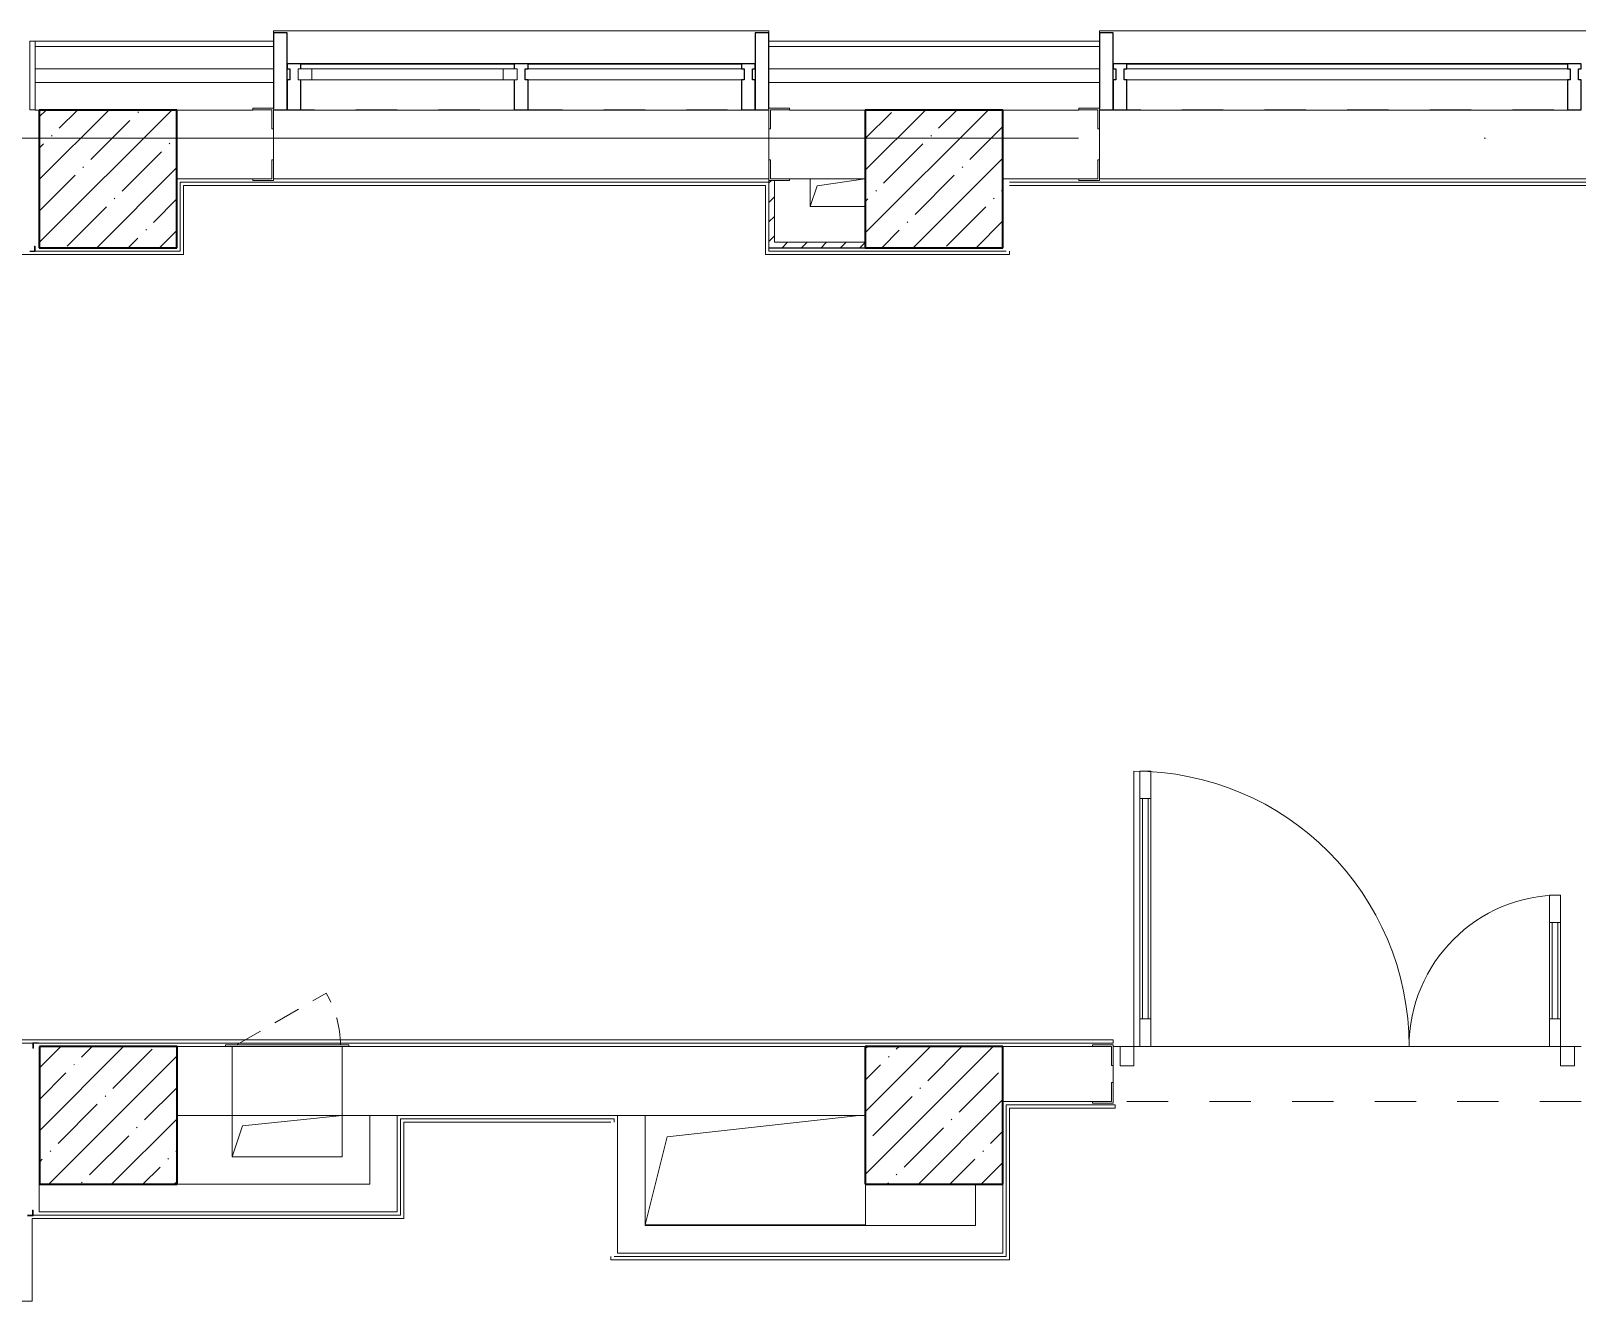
# Model space of a CAD drawing. Header units: millimetres. Extents: x 5993 to 95364, y 94667 to 143522.
# Drawn here: x 44943 to 45400.1, y 114518.2 to 114893.5 of the extents above; entities that cross this region are included whole.
import ezdxf

# ---------------------------------------------------------------- set-up
doc = ezdxf.new("R2010")
doc.units = ezdxf.units.MM
for name, pattern in [('200_ШТРИХ__ш1_п0_6_', [160, 100, -60]), ('50_200_ШТРИХ_1Т_ш5_п1_п1_', [1400, 1000, -200, 0, -200]), ('Штрих короткий', [300, 150, -150])]:
    doc.linetypes.add(name, pattern=pattern)
for name, color, linetype, lineweight in [('0-2', 7, 'Continuous', 9), ('S-GRID-____-OTLN-1', 7, '50_200_ШТРИХ_1Т_ш5_п1_п1_', 9), ('Двери', 7, 'Continuous', 9), ('Импосты витража', 7, 'Continuous', 9), ('Импосты витража-1', 7, 'Continuous', 25), ('Каркас_Импост', 7, 'Continuous', 13), ('Каркас_Импост-1', 7, 'Continuous', 9), ('Несущие колонны', 7, 'Continuous', 9), ('Несущие колонны-1', 7, 'Continuous', 35), ('Обобщенные модели', 7, 'Continuous', 9), ('Общие ребра', 7, 'Continuous', 9), ('Окна', 7, 'Continuous', 9), ('Остекление-1', 7, 'Continuous', 9), ('Открывание в плане-1', 7, '200_ШТРИХ__ш1_п0_6_', 9), ('Перекрытия', 7, 'Continuous', 9), ('Перемычка-1', 7, 'Штрих короткий', 9), ('Стены', 7, 'Continuous', 9), ('Стены-1', 7, 'Continuous', 13), ('Элементы узлов', 7, 'Continuous', 9)]:
    doc.layers.add(name, color=color, linetype=linetype, lineweight=lineweight)
doc.layers.add('Штриховка разреза-4', color=7, linetype='Continuous', lineweight=5, true_color=0x0080ff)
pattern_1 = [(45, (41632.67, 113950.373), (-9.283096, 9.283096), []), (45, (41641.954, 113950.373), (-9.283096, 9.283096), [16.41031, -3.28203, 0.27292, -3.00919])]

# ---------------------------------------------------------------- blocks, each defined once
blk = doc.blocks.new('BSC_Колонна _Прямоугольная - 500х500-V95-АИ2_01_План напольных покрытий и плинтусов 1го этажа _Часть 2_')
at = {"layer": 'Несущие колонны'}
h = blk.add_hatch(dxfattribs=at)
h.set_pattern_fill('FP_114', color=256, style=0, pattern_type=2)
h.set_pattern_definition([(45, (-40950, -7650), (-114.04925, 114.04925), []), (45, (-40835.95, -7650), (-114.04925, 114.04925), [201.613, -40.323, 3.353, -36.97])])
h.paths.add_polyline_path([(-250, -250), (250, -250), (250, 250), (-250, 250)], flags=0)
at = {"layer": 'Несущие колонны-1'}
for p, q in [((250, 250), (-250, 250)), ((-250, 250), (-250, -250)), ((250, -250), (250, 250)), ((-250, -250), (250, -250))]:
    blk.add_line(p, q, dxfattribs=at)
blk = doc.blocks.new('BSC_Колонна _Прямоугольная - 500х500-V136-АИ2_01_План напольных покрытий и плинтусов 1го этажа _Часть 2_')
at = {"layer": 'Несущие колонны'}
h = blk.add_hatch(dxfattribs=at)
h.set_pattern_fill('FP_156', color=256, style=0, pattern_type=2)
h.set_pattern_definition([(45, (-43950, -7650), (-114.04925, 114.04925), []), (45, (-43835.95, -7650), (-114.04925, 114.04925), [201.613, -40.323, 3.353, -36.97])])
h.paths.add_polyline_path([(-250, -250), (250, -250), (250, 250), (-250, 250)], flags=0)
at = {"layer": 'Несущие колонны-1'}
for p, q in [((250, 250), (-250, 250)), ((-250, 250), (-250, -250)), ((250, -250), (250, 250)), ((-250, -250), (250, -250))]:
    blk.add_line(p, q, dxfattribs=at)
blk = doc.blocks.new('Проем_Дверь_Прямоугольный - 1800х2700h_оконные проемы-25805030-АИ2_01_План напольных покрытий и плинтусов 1го этажа _Часть 2_')
at = {"layer": 'Перемычка-1'}
for p, q in [((900, 125), (-900, 125)), ((900, -125), (-900, -125))]:
    blk.add_line(p, q, dxfattribs=at)
blk = doc.blocks.new('Проем_Дверь_Прямоугольный - 1700х2400h_дверные проемы-28051683-АИ2_01_План напольных покрытий и плинтусов 1го этажа _Часть 2_')
at = {"layer": 'Перемычка-1'}
for p, q in [((850, 100), (-850, 100)), ((850, -100), (-850, -100))]:
    blk.add_line(p, q, dxfattribs=at)
blk = doc.blocks.new('PNS_Панель прямоугольная2 - Нр_Стекло - 40мм-26243474-АИ2_01_План напольных покрытий и плинтусов 1го этажа _Часть 2_')
at = {"layer": 'Каркас_Импост'}
for p, q in [((-397.5, 0), (-397.5, 40)), ((-397.5, 40), (-347.5, 40)), ((-347.5, 40), (-347.5, 0)), ((397.5, 40), (347.5, 40)), ((347.5, 40), (347.5, 0)), ((397.5, 0), (397.5, 40)), ((-347.5, 0), (-397.5, 0)), ((347.5, 0), (397.5, 0))]:
    blk.add_line(p, q, dxfattribs=at)
at = {"layer": 'Каркас_Импост-1'}
for p, q in [((-347.5, 40), (347.5, 40)), ((-347.5, 0), (347.5, 0))]:
    blk.add_line(p, q, dxfattribs=at)
blk = doc.blocks.new('Прямоугольный импост - Импост структурный с накладкой - 150мм-25647633-АИ2_01_План напольных покрытий и плинтусов 1го этажа _Часть 2_')
at = {"layer": 'Импосты витража-1'}
for p, q in [((-25, 0), (-25, 17)), ((-25, 17), (25, 17)), ((-15, 0), (-25, 0)), ((-15, -40), (-15, 0)), ((25, 17), (25, 0)), ((-25, -150), (-25, -40)), ((-25, -40), (-15, -40)), ((25, -40), (25, -150)), ((25, -150), (-25, -150))]:
    blk.add_line(p, q, dxfattribs=at)
blk = doc.blocks.new('Прямоугольный импост - Импост структурный с накладкой - 150мм-25647642-АИ2_01_План напольных покрытий и плинтусов 1го этажа _Часть 2_')
at = {"layer": 'Импосты витража'}
for p, q in [((93625, -100), (94400, -100)), ((93625, -267), (94400, -267))]:
    blk.add_line(p, q, dxfattribs=at)
blk = doc.blocks.new('Прямоугольный импост - Импост структурный с накладкой - 150мм-V143-АИ2_01_План напольных покрытий и плинтусов 1го этажа _Часть 2_')
at = {"layer": 'Импосты витража-1'}
for p, q in [((-25, 0), (-25, 17)), ((-25, 17), (25, 17)), ((25, 0), (15, 0)), ((15, 0), (15, -40)), ((25, 17), (25, 0)), ((-25, -150), (-25, -40)), ((15, -40), (25, -40)), ((25, -40), (25, -150)), ((25, -150), (-25, -150))]:
    blk.add_line(p, q, dxfattribs=at)
blk = doc.blocks.new('PNS_Панель прямоугольная1 - Нр_Стекло - 40мм-25259299-АИ2_01_План напольных покрытий и плинтусов 1го этажа _Часть 2_')
at = {"layer": 'Остекление-1'}
for p, q in [((-387.5, 40), (387.5, 40)), ((-397.5, 0), (397.5, 0)), ((387.5, 0), (-387.5, 0))]:
    blk.add_line(p, q, dxfattribs=at)
blk = doc.blocks.new('Прямоугольный импост - Импост структурный с накладкой - 150мм-25647644-АИ2_01_План напольных покрытий и плинтусов 1го этажа _Часть 2_')
at = {"layer": 'Импосты витража-1'}
for p, q in [((-25, 0), (-25, 17)), ((-25, 17), (25, 17)), ((-15, 0), (-25, 0)), ((-15, -40), (-15, 0)), ((25, 0), (15, 0)), ((15, 0), (15, -40)), ((25, 17), (25, 0)), ((-25, -150), (-25, -40)), ((-25, -40), (-15, -40)), ((15, -40), (25, -40)), ((25, -40), (25, -150)), ((25, -150), (-25, -150))]:
    blk.add_line(p, q, dxfattribs=at)
blk = doc.blocks.new('Прямоугольный импост - Откос НВФ_50х280 мм-25993834-АИ2_01_План напольных покрытий и плинтусов 1го этажа _Часть 2_')
at = {"layer": 'Импосты витража-1'}
for p, q in [((-50, 130), (0, 130)), ((-50, -150), (-50, 130)), ((0, 130), (0, -144)), ((0, -150), (-50, -150))]:
    blk.add_line(p, q, dxfattribs=at)
blk = doc.blocks.new('Прямоугольный импост - Откос НВФ_50х280 мм-25993838-АИ2_01_План напольных покрытий и плинтусов 1го этажа _Часть 2_')
at = {"layer": 'Импосты витража-1'}
for p, q in [((0, 130), (-50, 130)), ((-50, 130), (-50, -150)), ((0, -144), (0, 130)), ((-50, -150), (0, -150))]:
    blk.add_line(p, q, dxfattribs=at)
blk = doc.blocks.new('PNS_Панель прямоугольная1 - Нр_Стекло - 40мм-25293744-АИ2_01_План напольных покрытий и плинтусов 1го этажа _Часть 2_')
at = {"layer": 'Остекление-1'}
for p, q in [((-800, 40), (800, 40)), ((-810, 0), (810, 0)), ((800, 0), (-800, 0))]:
    blk.add_line(p, q, dxfattribs=at)
blk = doc.blocks.new('Прямоугольный импост - Импост структурный с накладкой - 150мм-25651488-АИ2_01_План напольных покрытий и плинтусов 1го этажа _Часть 2_')
at = {"layer": 'Импосты витража'}
for p, q in [((23450, -100), (25050, -100)), ((23450, -267), (25050, -267))]:
    blk.add_line(p, q, dxfattribs=at)
blk = doc.blocks.new('Прямоугольный импост - Импост структурный с накладкой - 150мм-25651501-АИ2_01_План напольных покрытий и плинтусов 1го этажа _Часть 2_')
at = {"layer": 'Импосты витража-1'}
for p, q in [((-25, 0), (-25, 17)), ((-25, 17), (25, 17)), ((-15, 0), (-25, 0)), ((-15, -40), (-15, 0)), ((25, 0), (15, 0)), ((15, 0), (15, -40)), ((25, 17), (25, 0)), ((-25, -150), (-25, -40)), ((-25, -40), (-15, -40)), ((15, -40), (25, -40)), ((25, -40), (25, -150)), ((25, -150), (-25, -150))]:
    blk.add_line(p, q, dxfattribs=at)
blk = doc.blocks.new('Прямоугольный импост - Откос НВФ_50х280 мм-25995271-АИ2_01_План напольных покрытий и плинтусов 1го этажа _Часть 2_')
at = {"layer": 'Импосты витража-1'}
for p, q in [((-50, 130), (0, 130)), ((-50, -150), (-50, 130)), ((0, 130), (0, -144)), ((0, -150), (-50, -150))]:
    blk.add_line(p, q, dxfattribs=at)
blk = doc.blocks.new('Фахверк_СКБ_Уголок - 200_4010-27904266-АИ2_01_План напольных покрытий и плинтусов 1го этажа _Часть 2_')
at = {"layer": 'Обобщенные модели'}
for p, q in [((125, 156), (50, 156)), ((50, 156), (50, 150)), ((50, 150), (119, 150)), ((119, 150), (119, 81)), ((125, 81), (125, 156)), ((119, 81), (125, 81)), ((125, 19), (119, 19)), ((119, 19), (119, -50)), ((125, -56), (125, 19)), ((119, -50), (50, -50)), ((50, -50), (50, -56)), ((50, -56), (125, -56))]:
    blk.add_line(p, q, dxfattribs=at)
blk = doc.blocks.new('Дверь_Витражная_СКБ_2Ст2 - ДВВ_ДАО_СОШ_Классы-26508392-АИ2_01_План напольных покрытий и плинтусов 1го этажа _Часть 2_')
at = {"layer": 'Двери'}
for p, q in [((-775, 1035), (-775, 35)), ((775, 585), (775, 35))]:
    blk.add_line(p, q, dxfattribs=at)
for centre, radius, start, end in [((-775, 35), 1000, 360, 90), ((775, 35), 550, 90, 180)]:
    blk.add_arc(centre, radius, start, end, dxfattribs=at)
at = {"layer": 'Элементы узлов'}
for p, q in [((-753, 1035), (-713, 1035)), ((-753, 1035), (-753, 35)), ((-713, 1035), (-753, 1035)), ((-753, 1035), (-753, 35)), ((-713, 1035), (-713, 35)), ((-713, 35), (-713, 1035)), ((-753, 935), (-713, 935)), ((-743, 935), (-743, 135)), ((-723, 935), (-723, 135)), ((775, 585), (735, 585)), ((735, 585), (735, 35)), ((775, 585), (735, 585)), ((735, 585), (735, 35)), ((775, 585), (775, 35)), ((775, 35), (775, 585)), ((775, 485), (735, 485)), ((745, 485), (745, 135)), ((765, 485), (765, 135)), ((-753, 135), (-713, 135)), ((775, 135), (735, 135)), ((-825, 35), (-825, -35)), ((-775, 35), (-825, 35)), ((-775, 35), (-825, 35)), ((-825, 35), (-825, -35)), ((-775, -35), (-775, 35)), ((-775, -35), (-775, 35)), ((-713, 35), (-753, 35)), ((-753, 35), (-713, 35)), ((735, 35), (775, 35)), ((735, 35), (775, 35)), ((775, -35), (775, 35)), ((775, 35), (825, 35)), ((775, 35), (775, -35)), ((825, 35), (775, 35)), ((825, 35), (825, -35)), ((825, -35), (825, 35)), ((-825, -35), (-775, -35)), ((-825, -35), (-775, -35)), ((825, -35), (775, -35)), ((775, -35), (825, -35))]:
    blk.add_line(p, q, dxfattribs=at)
blk = doc.blocks.new('Фахверк_СКБ_Уголок - 250_2700-27497298-АИ2_01_План напольных покрытий и плинтусов 1го этажа _Часть 2_')
at = {"layer": 'Обобщенные модели'}
for p, q in [((200, 181), (125, 181)), ((125, 181), (125, 106)), ((131, 106), (131, 175)), ((131, 175), (200, 175)), ((200, 175), (200, 181)), ((125, 106), (131, 106)), ((131, -6), (125, -6)), ((125, -6), (125, -81)), ((131, -75), (131, -6)), ((125, -81), (200, -81)), ((200, -75), (131, -75)), ((200, -81), (200, -75))]:
    blk.add_line(p, q, dxfattribs=at)
blk = doc.blocks.new('AR_Отверстие Ниша - Лючок-32405722-АИ2_01_План напольных покрытий и плинтусов 1го этажа _Часть 2_')
at = {"layer": 'Окна'}
for p, q in [((-200, 125), (200, 125)), ((-200, -125), (-200, 125)), ((200, 125), (200, -125)), ((200, -125), (-200, -125))]:
    blk.add_line(p, q, dxfattribs=at)
blk = doc.blocks.new('Л_Общий_Лючок - Лючок-29741325-АИ2_01_План напольных покрытий и плинтусов 1го этажа _Часть 2_')
at = {"layer": 'Окна'}
for p, q in [((-24, 0), (-24, -6)), ((0, 0), (-24, 0)), ((424, 0), (400, 0)), ((424, 0), (424, -6)), ((-24, -6), (424, -6))]:
    blk.add_line(p, q, dxfattribs=at)
at = {"layer": 'Открывание в плане-1'}
blk.add_line((383.6, -6), (58, -194), dxfattribs=at)
blk.add_arc((394, 0), 388, 180.8905, 210, dxfattribs=at)
blk = doc.blocks.new('AR_Отверстие прямоугольное _в плите_ - AR_Отверстие прямоугольное _в плите_-30459225-АИ2_01_План напольных покрытий и плинтусов 1го этажа _Часть 2_')
at = {"layer": 'Обобщенные модели'}
for p, q in [((-200, 75), (-200, -75)), ((-162.5, 37.5), (200, 75)), ((200, -75), (200, 75)), ((-200, -75), (-162.5, 37.5)), ((-200, -75), (200, -75))]:
    blk.add_line(p, q, dxfattribs=at)
blk = doc.blocks.new('AR_Отверстие прямоугольное _в плите_ - AR_Отверстие прямоугольное _в плите_-V220-АИ2_01_План напольных покрытий и плинтусов 1го этажа _Часть 2_')
at = {"layer": 'Обобщенные модели'}
for p, q in [((-100, 50), (-100, -50)), ((-100, -50), (-75, 25)), ((-75, 25), (100, 50)), ((-100, -50), (100, -50))]:
    blk.add_line(p, q, dxfattribs=at)
blk = doc.blocks.new('AR_Отверстие прямоугольное _в плите_ - AR_Отверстие прямоугольное _в плите_-30552658-АИ2_01_План напольных покрытий и плинтусов 1го этажа _Часть 2_')
at = {"layer": 'Обобщенные модели'}
for p, q in [((-320, 120), (377.4, 197.5)), ((-400, -200), (-320, 120)), ((400, -200), (400, -52.5)), ((-400, -200), (400, -200))]:
    blk.add_line(p, q, dxfattribs=at)
blk = doc.blocks.new('Отлив_СКБ - Отлив витража_120_НВФ-31885689-АИ2_01_План напольных покрытий и плинтусов 1го этажа _Часть 2_')
at = {"layer": 'Окна'}
for p, q in [((0, 113), (0, 120)), ((1800, 120), (0, 120)), ((1800, 120), (1800, 113)), ((50, 2), (1750, 2))]:
    blk.add_line(p, q, dxfattribs=at)
blk = doc.blocks.new('Стены 4 - Стены 4-31195499-АИ2_01_План напольных покрытий и плинтусов 1го этажа _Часть 2_')
at = {"layer": 'Стены-1'}
for p, q in [((-1798.5, 41030.2), (-1798.5, 41010.2)), ((-1548.5, 41030.2), (-1798.5, 41030.2)), ((-1798.5, 41010.2), (-1548.5, 41010.2)), ((-1548.5, 41010.2), (-1548.5, 41030.2))]:
    blk.add_line(p, q, dxfattribs=at)

msp = doc.modelspace()

# ---------------------------------------------------------------- hatches: boundary and pattern name
at = {"layer": 'Несущие колонны'}
h = msp.add_hatch(dxfattribs=at)
h.set_pattern_fill('FP_2', color=256, scale=0.081395, style=0, pattern_type=2)
h.set_pattern_definition(pattern_1)
h.paths.add_polyline_path([(44945.47, 114829.44), (44986.16, 114829.44), (44986.16, 114870.14), (44945.47, 114870.14), (44945.47, 114832.66)], flags=0)
h = msp.add_hatch(dxfattribs=at)
h.set_pattern_fill('FP_2', color=256, scale=0.081395, style=0, pattern_type=2)
h.set_pattern_definition(pattern_1)
h.paths.add_polyline_path([(45189.65, 114829.44), (45230.35, 114829.44), (45230.35, 114870.14), (45189.65, 114870.14), (45189.65, 114832.66)], flags=0)

# ---------------------------------------------------------------- linework, layer by layer
at = {"layer": 'S-GRID-____-OTLN-1', "color": 251, "ltscale": 0.6, "true_color": 0x636466}
msp.add_line((50293.31, 114861.8), (41443.97, 114861.8), dxfattribs=at)
at = {"layer": 'Несущие колонны-1'}
for p, q in [((44986.16, 114870.14), (44945.47, 114870.14)), ((44945.47, 114870.14), (44945.47, 114829.44)), ((44986.16, 114829.44), (44986.16, 114870.14)), ((45230.35, 114870.14), (45189.65, 114870.14)), ((45189.65, 114870.14), (45189.65, 114829.44)), ((45230.35, 114829.44), (45230.35, 114870.14)), ((44945.47, 114829.44), (44986.16, 114829.44)), ((45189.65, 114829.44), (45230.35, 114829.44))]:
    msp.add_line(p, q, dxfattribs=at)
at = {"layer": 'Обобщенные модели'}
for p, q in [((44944.08, 114828.47), (44942.62, 114828.47)), ((44942.62, 114828.3), (44944.25, 114828.3)), ((44944.25, 114829.93), (44944.08, 114829.93)), ((44944.08, 114829.93), (44944.08, 114828.47)), ((44944.25, 114828.3), (44944.25, 114829.93)), ((44945.21, 114594.54), (44943.58, 114594.54)), ((44943.58, 114594.54), (44943.58, 114592.91)), ((44943.75, 114592.91), (44943.75, 114594.37)), ((44943.75, 114594.37), (44945.21, 114594.37)), ((44945.21, 114594.37), (44945.21, 114594.54)), ((44943.58, 114592.91), (44943.75, 114592.91)), ((44943.43, 114543.58), (44941.97, 114543.58)), ((44941.97, 114543.42), (44943.6, 114543.42)), ((44943.6, 114545.05), (44943.43, 114545.05)), ((44943.43, 114545.05), (44943.43, 114543.58)), ((44943.6, 114543.42), (44943.6, 114545.05))]:
    msp.add_line(p, q, dxfattribs=at)
at = {"layer": 'Общие ребра'}
for p, q in [((45014.65, 114882.35), (44944.25, 114882.35)), ((45258.84, 114882.35), (45161.17, 114882.35)), ((45014.65, 114878.28), (44944.25, 114878.28)), ((45258.84, 114878.28), (45161.17, 114878.28)), ((45008.55, 114870.14), (44986.16, 114870.14)), ((44986.16, 114870.14), (45008.55, 114870.14)), ((45189.65, 114870.14), (45167.27, 114870.14)), ((45167.27, 114870.14), (45189.65, 114870.14))]:
    msp.add_line(p, q, dxfattribs=at)
at = {"layer": 'Перекрытия'}
for p, q in [((44986.16, 114829.28), (44952.39, 114829.28)), ((44986.16, 114829.44), (44986.16, 114829.28)), ((45230.35, 114829.28), (45161.17, 114829.28)), ((45230.35, 114829.44), (45230.35, 114829.28)), ((45401.28, 114593.4), (45262.91, 114593.4))]:
    msp.add_line(p, q, dxfattribs=at)
at = {"layer": 'Стены'}
for p, q in [((45161.17, 114849.79), (45014.65, 114849.79)), ((45405.35, 114849.79), (45258.84, 114849.79)), ((44987.14, 114828.47), (44987.14, 114848.82)), ((44987.14, 114848.82), (45161.17, 114848.82)), ((44988.12, 114847.84), (44988.12, 114827.49)), ((45160.19, 114847.84), (44988.12, 114847.84)), ((45160.19, 114827.49), (45160.19, 114847.84)), ((45232.3, 114848.82), (45405.35, 114848.82)), ((45404.37, 114847.84), (45232.3, 114847.84)), ((44988.12, 114827.49), (44898.75, 114827.49)), ((44944.25, 114828.47), (44987.14, 114828.47)), ((45232.3, 114827.49), (45160.19, 114827.49)), ((45161.17, 114829.44), (45161.17, 114828.47)), ((45161.17, 114828.47), (45231.33, 114828.47)), ((45232.3, 114827.49), (45232.3, 114828.47)), ((44305.7, 114595.35), (45262.91, 114595.35)), ((44943.58, 114594.37), (44305.7, 114594.37)), ((45262.91, 114594.37), (44945.21, 114594.37)), ((45262.91, 114594.37), (45262.91, 114595.35)), ((45231.33, 114576.14), (45263.51, 114576.14)), ((45231.33, 114531.37), (45231.33, 114576.14)), ((45263.51, 114576.14), (45263.51, 114575.17)), ((45052.26, 114572.07), (45115.42, 114572.07)), ((45052.26, 114543.58), (45052.26, 114572.07)), ((45114.44, 114571.1), (45053.23, 114571.1)), ((45053.23, 114571.1), (45053.23, 114542.61)), ((45115.42, 114571.1), (45115.42, 114572.07)), ((45263.51, 114575.17), (45232.3, 114575.17)), ((45232.3, 114575.17), (45232.3, 114530.4)), ((44943.6, 114543.58), (45052.26, 114543.58)), ((45053.23, 114542.61), (44943.35, 114542.61)), ((44943.35, 114542.61), (44943.35, 114518.19)), ((45114.44, 114531.37), (45114.44, 114530.4)), ((45232.3, 114530.4), (45114.44, 114530.4)), ((45115.42, 114531.37), (45231.33, 114531.37)), ((44943.35, 114518.19), (44654.56, 114518.19))]:
    msp.add_line(p, q, dxfattribs=at)
at = {"layer": 'Стены-1'}
for p, q in [((45014.65, 114890.49), (44944.25, 114890.49)), ((44944.25, 114890.49), (44944.25, 114888.86)), ((44944.25, 114888.86), (45014.65, 114888.86)), ((45014.65, 114888.86), (44944.25, 114888.86)), ((44944.25, 114888.86), (44944.25, 114870.14)), ((45014.65, 114888.86), (45014.65, 114890.49)), ((45014.65, 114870.63), (45014.65, 114888.86)), ((45258.84, 114890.49), (45161.17, 114890.49)), ((45161.17, 114890.49), (45161.17, 114888.86)), ((45161.17, 114888.86), (45258.84, 114888.86)), ((45258.84, 114888.86), (45161.17, 114888.86)), ((45161.17, 114888.86), (45161.17, 114870.63)), ((45258.84, 114888.86), (45258.84, 114890.49)), ((45258.84, 114870.63), (45258.84, 114888.86)), ((44944.25, 114870.14), (44986.16, 114870.14)), ((44986.16, 114870.14), (44986.16, 114849.79)), ((45189.65, 114849.79), (45189.65, 114870.14)), ((45189.65, 114870.14), (45252.74, 114870.14)), ((45252.74, 114870.14), (45230.35, 114870.14)), ((45230.35, 114870.14), (45230.35, 114849.79)), ((45014.65, 114855.41), (45014.65, 114864.53)), ((45161.17, 114864.53), (45161.17, 114855.41)), ((45258.84, 114855.41), (45258.84, 114864.53)), ((44986.16, 114849.79), (45008.55, 114849.79)), ((45167.27, 114849.79), (45189.65, 114849.79)), ((45230.35, 114849.79), (45252.74, 114849.79)), ((45161.17, 114849.31), (45161.17, 114829.44)), ((45162.79, 114831.07), (45162.79, 114849.31)), ((45161.17, 114829.44), (45189.65, 114829.44)), ((45189.65, 114831.07), (45162.79, 114831.07)), ((45189.65, 114829.44), (45189.65, 114831.07)), ((45000.49, 114593.4), (44986.16, 114593.4)), ((45189.65, 114593.4), (45036.96, 114593.4)), ((45256.8, 114593.4), (45230.35, 114593.4)), ((45262.91, 114582.73), (45262.91, 114587.78)), ((45230.35, 114577.12), (45256.8, 114577.12)), ((44986.16, 114573.05), (45002.44, 114573.05)), ((45035, 114573.05), (45189.65, 114573.05)), ((45051.28, 114573.05), (45043.14, 114573.05)), ((45043.14, 114573.05), (45043.14, 114552.7)), ((45051.28, 114544.56), (45051.28, 114573.05)), ((45124.54, 114573.05), (45116.4, 114573.05)), ((45116.4, 114573.05), (45116.4, 114540.49)), ((45124.54, 114540.49), (45124.54, 114573.05)), ((44945.47, 114552.7), (44945.47, 114544.56)), ((45043.14, 114552.7), (44986.16, 114552.7)), ((45222.21, 114552.7), (45222.21, 114540.49)), ((45230.35, 114532.35), (45230.35, 114552.7)), ((44945.47, 114544.56), (45043.14, 114544.56)), ((45043.14, 114544.56), (45051.28, 114544.56)), ((45116.4, 114540.49), (45116.4, 114532.35)), ((45222.21, 114540.49), (45124.54, 114540.49)), ((45116.4, 114532.35), (45222.21, 114532.35)), ((45222.21, 114532.35), (45230.35, 114532.35))]:
    msp.add_line(p, q, dxfattribs=at)
at = {"layer": 'Штриховка разреза-4'}
for p, q in [((45161.17, 114848.59), (45161.88, 114849.31)), ((45161.17, 114842.83), (45162.79, 114844.46)), ((45161.17, 114837.08), (45162.79, 114838.71)), ((45161.17, 114831.32), (45162.79, 114832.95)), ((45165.04, 114829.44), (45166.67, 114831.07)), ((45170.8, 114829.44), (45172.42, 114831.07)), ((45176.55, 114829.44), (45178.18, 114831.07)), ((45182.31, 114829.44), (45183.94, 114831.07)), ((45188.06, 114829.44), (45189.65, 114831.03))]:
    msp.add_line(p, q, dxfattribs=at)

# ---------------------------------------------------------------- block references
at = {"layer": '0-2', "xscale": 0.08139549610658335, "yscale": 0.08139549610658335, "zscale": 0.08139549610658335}
for name, p in [('Отлив_СКБ - Отлив витража_120_НВФ-31885689-АИ2_01_План напольных покрытий и плинтусов 1го этажа _Часть 2_', (45014.65, 114883.74)), ('Прямоугольный импост - Откос НВФ_50х280 мм-25993838-АИ2_01_План напольных покрытий и плинтусов 1го этажа _Часть 2_', (45161.17, 114882.35)), ('Отлив_СКБ - Отлив витража_120_НВФ-31885689-АИ2_01_План напольных покрытий и плинтусов 1го этажа _Часть 2_', (45258.84, 114883.74)), ('Фахверк_СКБ_Уголок - 250_2700-27497298-АИ2_01_План напольных покрытий и плинтусов 1го этажа _Часть 2_', (45150.99, 114855.9)), ('AR_Отверстие прямоугольное _в плите_ - AR_Отверстие прямоугольное _в плите_-V220-АИ2_01_План напольных покрытий и плинтусов 1го этажа _Часть 2_', (45181.51, 114845.72)), ('Дверь_Витражная_СКБ_2Ст2 - ДВВ_ДАО_СОШ_Классы-26508392-АИ2_01_План напольных покрытий и плинтусов 1го этажа _Часть 2_', (45332.1, 114590.55)), ('Фахверк_СКБ_Уголок - 200_4010-27904266-АИ2_01_План напольных покрытий и плинтусов 1го этажа _Часть 2_', (45252.74, 114581.19)), ('BSC_Колонна _Прямоугольная - 500х500-V95-АИ2_01_План напольных покрытий и плинтусов 1го этажа _Часть 2_', (44965.82, 114573.05)), ('AR_Отверстие Ниша - Лючок-32405722-АИ2_01_План напольных покрытий и плинтусов 1го этажа _Часть 2_', (45018.72, 114583.22)), ('BSC_Колонна _Прямоугольная - 500х500-V136-АИ2_01_План напольных покрытий и плинтусов 1го этажа _Часть 2_', (45210, 114573.05)), ('Проем_Дверь_Прямоугольный - 1700х2400h_дверные проемы-28051683-АИ2_01_План напольных покрытий и плинтусов 1го этажа _Часть 2_', (45332.1, 114585.26)), ('AR_Отверстие прямоугольное _в плите_ - AR_Отверстие прямоугольное _в плите_-30459225-АИ2_01_План напольных покрытий и плинтусов 1го этажа _Часть 2_', (45018.72, 114566.94)), ('AR_Отверстие прямоугольное _в плите_ - AR_Отверстие прямоугольное _в плите_-30552658-АИ2_01_План напольных покрытий и плинтусов 1го этажа _Часть 2_', (45157.1, 114556.97))]:
    msp.add_blockref(name, p, dxfattribs=at)
at = {"layer": '0-2', "extrusion": (0, 0, -1), "xscale": 0.08139549610658335, "yscale": 0.08139549610658335, "zscale": 0.08139549610658335}
for name, p in [('Прямоугольный импост - Откос НВФ_50х280 мм-25993834-АИ2_01_План напольных покрытий и плинтусов 1го этажа _Часть 2_', (-45014.65, 114882.35)), ('Прямоугольный импост - Откос НВФ_50х280 мм-25995271-АИ2_01_План напольных покрытий и плинтусов 1го этажа _Часть 2_', (-45258.84, 114882.35)), ('Прямоугольный импост - Импост структурный с накладкой - 150мм-V143-АИ2_01_План напольных покрытий и плинтусов 1го этажа _Часть 2_', (-45020.76, 114882.35)), ('Прямоугольный импост - Импост структурный с накладкой - 150мм-25647633-АИ2_01_План напольных покрытий и плинтусов 1го этажа _Часть 2_', (-45087.91, 114882.35)), ('Прямоугольный импост - Импост структурный с накладкой - 150мм-25647644-АИ2_01_План напольных покрытий и плинтусов 1го этажа _Часть 2_', (-45155.06, 114882.35)), ('Прямоугольный импост - Импост структурный с накладкой - 150мм-25651501-АИ2_01_План напольных покрытий и плинтусов 1го этажа _Часть 2_', (-45264.94, 114882.35)), ('Прямоугольный импост - Импост структурный с накладкой - 150мм-25651501-АИ2_01_План напольных покрытий и плинтусов 1го этажа _Часть 2_', (-45399.25, 114882.35))]:
    msp.add_blockref(name, p, dxfattribs=at)
at = {"layer": '0-2', "xscale": 0.08139549610658335, "yscale": 0.08139549610658335, "zscale": 0.08139549610658335}
for name, p, rotation in [('Стены 4 - Стены 4-31195499-АИ2_01_План напольных покрытий и плинтусов 1го этажа _Часть 2_', (48282.3, 115016.53), 89.9999999999999), ('PNS_Панель прямоугольная2 - Нр_Стекло - 40мм-26243474-АИ2_01_План напольных покрытий и плинтусов 1го этажа _Часть 2_', (45054.33, 114882.35), 180), ('Прямоугольный импост - Импост структурный с накладкой - 150мм-25647642-АИ2_01_План напольных покрытий и плинтусов 1го этажа _Часть 2_', (52706.53, 114862), 180), ('PNS_Панель прямоугольная1 - Нр_Стекло - 40мм-25259299-АИ2_01_План напольных покрытий и плинтусов 1го этажа _Часть 2_', (45121.48, 114882.35), 180), ('Прямоугольный импост - Импост структурный с накладкой - 150мм-25647642-АИ2_01_План напольных покрытий и плинтусов 1го этажа _Часть 2_', (52773.68, 114862), 180), ('PNS_Панель прямоугольная1 - Нр_Стекло - 40мм-25293744-АИ2_01_План напольных покрытий и плинтусов 1го этажа _Часть 2_', (45332.1, 114882.35), 180), ('Прямоугольный импост - Импост структурный с накладкой - 150мм-25651488-АИ2_01_План напольных покрытий и плинтусов 1го этажа _Часть 2_', (47305.94, 114862), 180), ('Фахверк_СКБ_Уголок - 250_2700-27497298-АИ2_01_План напольных покрытий и плинтусов 1го этажа _Часть 2_', (45024.83, 114864.04), 180), ('Проем_Дверь_Прямоугольный - 1800х2700h_оконные проемы-25805030-АИ2_01_План напольных покрытий и плинтусов 1го этажа _Часть 2_', (45087.91, 114859.97), 180), ('Фахверк_СКБ_Уголок - 250_2700-27497298-АИ2_01_План напольных покрытий и плинтусов 1го этажа _Часть 2_', (45269.01, 114864.04), 180), ('Проем_Дверь_Прямоугольный - 1800х2700h_оконные проемы-25805030-АИ2_01_План напольных покрытий и плинтусов 1го этажа _Часть 2_', (45332.1, 114859.97), 180), ('Л_Общий_Лючок - Лючок-29741325-АИ2_01_План напольных покрытий и плинтусов 1го этажа _Часть 2_', (45035, 114593.4), 180)]:
    msp.add_blockref(name, p, dxfattribs=dict(at, rotation=rotation))

doc.saveas('drawing.dxf')
